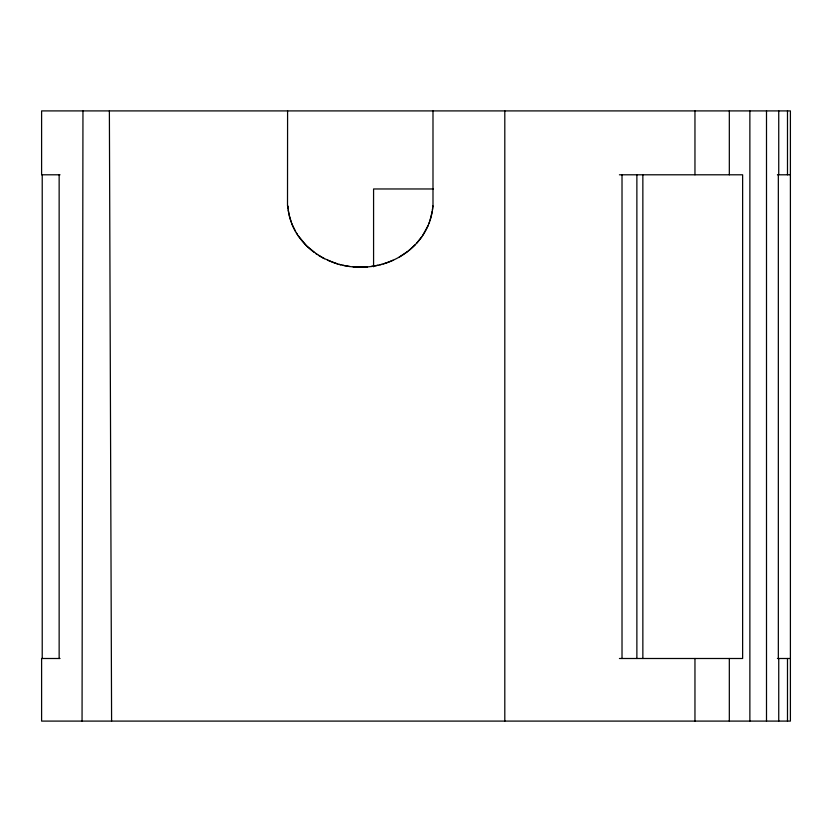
<?xml version="1.0" encoding="UTF-8"?>
<svg xmlns="http://www.w3.org/2000/svg" width="832" height="832" viewBox="0 0 832 832"><rect width="100%" height="100%" fill="white"/><g stroke="black" fill="none" stroke-linecap="round" stroke-linejoin="round"><path stroke-width="1.25" d="M82.056 721.094L82.961 110.906M432.453 209.986L432.869 205.91A59.644 59.644 0 0 1 427.887 226.013L422.625 235.581M432.255 211.328L429.978 220.615M429.052 223.205L429.53 221.915M428.012 225.763C419.9 244.473 402.574 258.242 383.198 263.91M421.699 236.943L416.499 243.391M415.355 244.608L409.105 250.349M407.815 251.378L399.266 257.067M393.089 260.218L388.149 262.257A79.893 79.893 0 0 1 332.561 262.215L323.045 257.972L315.63 253.396M379.777 264.846L381.493 264.399M378.05 265.252L371.051 266.51M367.505 266.906L353.184 266.906M60.029 174.793L41.6 174.793L41.6 110.906L790.4 110.906L790.4 721.094L41.6 721.094L41.6 658.497L60.029 658.497M619.424 174.793L742.633 174.793L742.633 658.497L619.424 658.497M777.41 174.793L790.4 174.793M433.337 188.968L373.578 188.968L373.578 266.76M287.508 205.91L287.591 110.906M432.994 205.91L432.994 110.906M777.41 658.497L790.4 658.497M349.638 266.51L342.638 265.252M339.196 264.399L340.912 264.846M337.501 263.91L327.61 260.218M324.47 258.71L318.479 255.299M317.127 254.426L306.519 245.804L298.064 235.581M314.236 252.408C304.21 245.014 296.098 234.884 291.637 223.205M296.306 232.804L297.17 234.208M295.485 231.379L292.802 226.023A59.644 59.644 0 0 1 287.81 205.91L288.07 208.634M291.158 221.915L289.234 215.353M288.933 214.011L288.236 209.986M109.377 110.906L111.592 721.094M787.488 110.906L787.488 174.793M787.488 658.497L787.488 721.094M778.742 110.906L778.742 174.793M778.742 658.497L778.742 721.094M778.336 174.793L778.336 658.497M766.501 110.906L766.501 721.094M749.871 110.906L749.871 721.094M729.321 110.906L729.321 174.793M729.321 658.497L729.321 721.094M694.959 110.906L694.959 174.793M694.959 658.497L694.959 721.094M642.855 174.793L642.855 658.497M636.875 174.793L636.875 658.497M622.014 174.793L622.014 658.497M504.806 110.906L504.806 721.094M59.145 174.793L59.145 658.497M42.224 174.793L42.224 658.497"/></g></svg>
